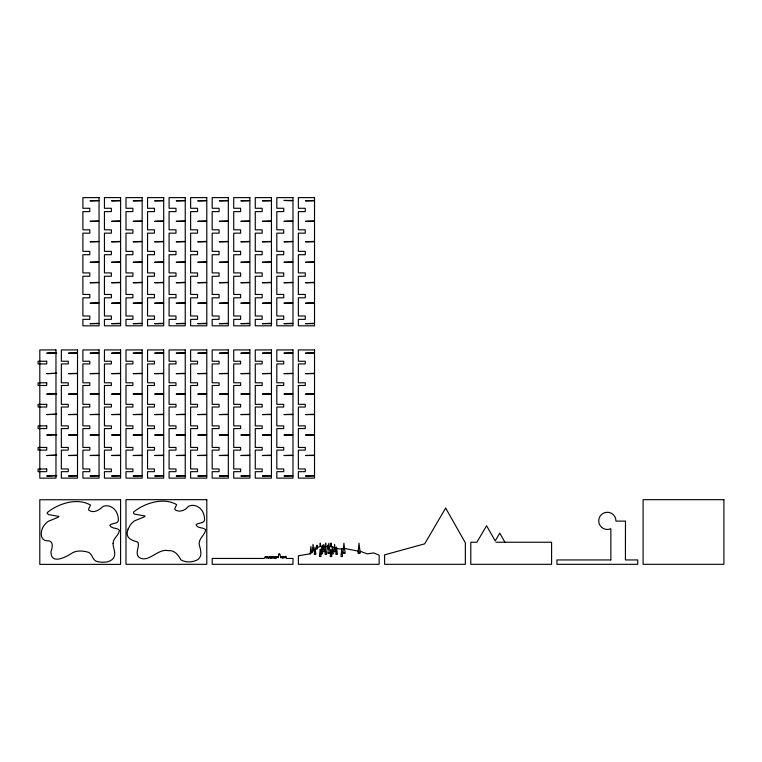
<?xml version="1.0" encoding="UTF-8"?>
<svg xmlns="http://www.w3.org/2000/svg" width="762" height="762" viewBox="0 0 762 762"><rect width="100%" height="100%" fill="white"/><g stroke="black" fill="none" stroke-linecap="round" stroke-linejoin="round"><path stroke-width="1.14" d="M314.83 554.403L314.277 554.317L314.973 547.078L315.839 554.288L315.125 554.393M316.954 548.859L317.03 545.192L317.106 548.85M320.002 556.565L319.449 556.47L320.145 549.231L321.012 556.441L320.297 556.546M321.507 553.869L320.964 553.774L321.65 546.544L322.526 553.745L321.802 553.85M322.345 548.859L322.412 545.192L322.488 548.85M323.66 551.717L323.117 551.621L323.802 544.382L324.679 551.593L323.955 551.698M325.603 554.403L325.05 554.317L325.745 547.078L326.612 554.288L325.898 554.393M327.727 548.859L327.803 545.192L327.879 548.85M328.641 553.46L328.66 552.86L327.87 553.336L328.841 543.201L330.06 553.288L329.032 552.793L329.051 553.441M330.775 556.565L330.222 556.47L330.918 549.231L331.67 553.755L332.28 553.869M334.442 551.717L333.889 551.621L334.575 544.382L335.451 551.593L334.737 551.698M336.375 554.403L335.823 554.317L336.518 547.078L337.385 554.288L336.671 554.393M341.547 556.565L340.995 556.47L341.69 549.231L342.557 556.441L341.843 556.546M343.719 553.46L343.738 552.86L342.957 553.336L343.919 543.201L345.138 553.288L344.119 552.793L344.138 553.441M358.807 553.46L358.816 552.86L358.035 553.336L359.007 543.201L360.226 553.288L359.197 552.793L359.216 553.441M128.083 528.999C124.673 538.21 131.312 540.096 137.97 542.134C139.894 546.802 134.884 552.288 138.522 556.917C147.98 564.28 157.486 548.135 168.088 550.659C174.66 549.878 178.27 555.069 180.994 559.918C186.061 562.88 193.072 562.432 198.063 559.47C202.825 555.727 200.396 549.354 199.244 544.554C198.282 538.477 205.102 535.219 205.645 529.781C203.473 526.999 197.015 528.714 196.053 524.589C198.863 522.294 205.721 523.97 204.473 518.065A15.65 15.65 0 0 0 203.806 514.636C202.263 507.94 194.939 503.215 188.395 506.33C185.385 510.359 179.718 512.769 174.965 509.778L174.803 508.597L176.651 504.615C163.487 497.043 144.723 502.93 133.493 512.112L133.779 513.674L134.912 514.217L145.104 515.979L144.256 516.893L134.703 520.779A17.097 17.097 0 0 0 130.178 525.199L128.092 529.076M315.506 549.935L316.878 547.716M314.658 550.135L313.734 550.964L313.03 544.382L312.344 551.621L312.896 551.517L311.582 553.098L310.877 546.544L310.191 553.774L310.744 553.736L298.361 555.774L298.361 564.318L379.162 564.318L379.162 555.165L373.723 552.945L367.236 553.86L360.035 551.193M317.335 547.63L319.954 546.516L320.259 543.039L320.659 546.506L322.316 546.449M324.269 546.945L325.374 546.411L325.65 543.039L326.012 546.364L327.67 547.097M343.557 548.65L339.662 549.002L336.852 548.411M329.498 546.811L330.965 546.583L331.032 543.039L331.108 546.592L332.346 547.04M344.71 548.488L358.397 551.155M495.938 542.23L551.593 542.23L551.593 564.318L470.792 564.318L470.792 542.23L476.898 542.23L486.575 525.742L495.205 540.934L499.777 533.143L504.939 542.23M334.985 547.516L336.347 548.392M610.791 559.946L556.927 559.946L556.927 564.318L637.727 564.318L637.727 559.946L625.412 559.946L625.478 521.113L615.944 521.113A8.62 8.62 0 0 0 606.276 512.321A8.62 8.62 0 0 0 599.027 523.199A8.62 8.62 0 0 0 610.857 528.742L610.857 559.937M332.603 547.23L334.242 547.516M322.659 546.487L323.593 546.954M332.575 553.85L333.299 553.745L332.423 546.544L332.194 552.26L331.451 553.66L331.784 556.441L331.07 556.546M113.081 543.449C112.938 548.335 116.662 553.488 113.481 558.146C109.804 562.908 102.66 562.727 97.317 561.613C91.935 560.403 92.697 552.717 86.954 551.879C82.296 550.774 76.991 550.402 72.628 552.717C66.275 557.06 50.559 565.394 51.025 551.45C52.626 547.202 53.769 540.125 46.863 540.801C39.386 540.353 40.462 529.857 43.996 525.618A17.097 17.097 0 0 1 48.511 521.208L58.074 517.312L58.912 516.407L48.72 514.645L47.13 513.398L47.311 512.54C58.541 503.349 77.295 497.472 90.468 505.044L88.621 509.016L88.783 510.207C94.164 513.759 99.308 509.797 103.089 506.416C109.538 503.958 116.081 508.768 117.615 515.064A15.65 15.65 0 0 1 118.291 518.493C119.672 524.637 112.195 522.437 109.814 525.256C111.357 529.095 117.167 527.466 119.453 530.209C119.139 535.257 113.024 538.077 113.081 543.449M284.112 556.517L284.064 557.622L283.826 556.708L283.597 557.813L283.407 556.593L282.94 558.041L282.416 556.403L282.331 557.994L282.064 556.679L281.807 557.927L281.149 556.565L280.749 557.717L279.683 553.86L279.549 554.422L278.73 553.841L278.263 557.717L277.606 556.565L277.444 557.527L277.235 556.593L276.292 558.089L276.482 556.87L275.958 557.994L275.825 556.965L275.168 558.07L275.358 556.917L274.863 558.022L274.368 556.641L274.206 558.346L273.548 556.66L272.872 558.298L272.253 556.593L272.091 557.67L271.815 556.851L271.643 558.117L271.386 556.917L271.015 558.089L271.015 557.032L270.596 557.879L270.119 556.47L270.024 558.298L269.186 556.774L268.319 558.327L268.081 556.87L267.891 557.765L267.329 556.498L267.424 557.927L267.071 556.755L266.386 558.07L266.1 557.022L265.728 557.946L265.443 556.479L264.119 558.46L212.207 558.451L212.207 564.318L292.999 564.318L292.999 558.451L286.436 558.451L285.826 556.165L285.426 557.67L285.331 556.755L285.121 557.46L284.769 556.593L284.693 557.813L284.112 556.517M445.656 508.102L424.672 543.849L384.6 554.841L384.6 564.318L465.344 564.318L465.344 542.782L445.656 508.102M99.06 197.615L82.896 197.615L82.896 208.274L89.811 208.274L89.811 211.617L82.896 211.617L82.896 229.819L89.811 229.819L89.811 233.162L82.896 233.162L82.896 251.365L89.811 251.365L89.811 254.718L82.896 254.718L82.896 272.91L89.811 272.91L89.811 276.263L82.896 276.263L82.896 294.456L89.811 294.456L89.811 297.809L82.896 297.809L82.896 316.001L89.811 316.001L89.811 319.354L82.896 319.354L82.896 325.812L99.06 325.812L99.06 323.66L90.011 323.66L99.06 323.259L99.06 303.19L90.011 303.19L99.06 302.79L99.06 282.721L90.011 282.721L99.06 282.321L99.06 262.252L90.011 262.252L99.06 261.852L99.06 241.783L90.011 241.783L99.06 241.383L99.06 221.313L90.011 221.313L99.06 220.913L99.06 200.844L90.011 200.844L99.06 200.454L99.06 197.615M120.606 197.615L104.442 197.615L104.442 208.274L111.357 208.274L111.357 211.617L104.442 211.617L104.442 229.819L111.357 229.819L111.357 233.162L104.442 233.162L104.442 251.365L111.357 251.365L111.357 254.718L104.442 254.718L104.442 272.91L111.357 272.91L111.357 276.263L104.442 276.263L104.442 294.456L111.357 294.456L111.357 297.809L104.442 297.809L104.442 316.001L111.357 316.001L111.357 319.354L104.442 319.354L104.442 325.812L120.606 325.812L120.606 323.66L111.557 323.66L120.606 323.259L120.606 303.19L111.557 303.19L120.606 302.79L120.606 282.721L111.557 282.721L120.606 282.321L120.606 262.252L111.557 262.252L120.606 261.852L120.606 241.783L111.557 241.783L120.606 241.383L120.606 221.313L111.557 221.313L120.606 220.913L120.606 200.844L111.557 200.844L120.606 200.454L120.606 197.615M142.151 197.615L125.997 197.615L125.997 208.274L132.902 208.274L132.902 211.617L125.997 211.617L125.997 229.819L132.902 229.819L132.902 233.162L125.997 233.162L125.997 251.365L132.902 251.365L132.902 254.718L125.997 254.718L125.997 272.91L132.902 272.91L132.902 276.263L125.997 276.263L125.997 294.456L132.902 294.456L132.902 297.809L125.997 297.809L125.997 316.001L132.902 316.001L132.902 319.354L125.997 319.354L125.997 325.812L142.151 325.812L142.151 323.66L133.102 323.66L142.151 323.259L142.151 303.19L133.102 303.19L142.151 302.79L142.151 282.721L133.102 282.721L142.151 282.321L142.151 262.252L133.102 262.252L142.151 261.852L142.151 241.783L133.102 241.783L142.151 241.383L142.151 221.313L133.102 221.313L142.151 220.913L142.151 200.844L133.102 200.844L142.151 200.454L142.151 197.615M163.697 197.615L147.542 197.615L147.542 208.274L154.448 208.274L154.448 211.617L147.542 211.617L147.542 229.819L154.448 229.819L154.448 233.162L147.542 233.162L147.542 251.365L154.448 251.365L154.448 254.718L147.542 254.718L147.542 272.91L154.448 272.91L154.448 276.263L147.542 276.263L147.542 294.456L154.448 294.456L154.448 297.809L147.542 297.809L147.542 316.001L154.448 316.001L154.448 319.354L147.542 319.354L147.542 325.812L163.697 325.812L163.697 323.66L154.648 323.66L163.697 323.259L163.697 303.19L154.648 303.19L163.697 302.79L163.697 282.721L154.648 282.721L163.697 282.321L163.697 262.252L154.648 262.252L163.697 261.852L163.697 241.783L154.648 241.783L163.697 241.383L163.697 221.313L154.648 221.313L163.697 220.913L163.697 200.844L154.648 200.844L163.697 200.454L163.697 197.615M185.242 197.615L169.088 197.615L169.088 208.274L175.993 208.274L175.993 211.617L169.088 211.617L169.088 229.819L175.993 229.819L175.993 233.162L169.088 233.162L169.088 251.365L175.993 251.365L175.993 254.718L169.088 254.718L169.088 272.91L175.993 272.91L175.993 276.263L169.088 276.263L169.088 294.456L175.993 294.456L175.993 297.809L169.088 297.809L169.088 316.001L175.993 316.001L175.993 319.354L169.088 319.354L169.088 325.812L185.242 325.812L185.242 323.66L176.193 323.66L185.242 323.259L185.242 303.19L176.193 303.19L185.242 302.79L185.242 282.721L176.193 282.721L185.242 282.321L185.242 262.252L176.193 262.252L185.242 261.852L185.242 241.783L176.193 241.783L185.242 241.383L185.242 221.313L176.193 221.313L185.242 220.913L185.242 200.844L176.193 200.844L185.242 200.454L185.242 197.615M206.788 197.615L190.633 197.615L190.633 208.274L197.539 208.274L197.539 211.617L190.633 211.617L190.633 229.819L197.539 229.819L197.539 233.162L190.633 233.162L190.633 251.365L197.539 251.365L197.539 254.718L190.633 254.718L190.633 272.91L197.539 272.91L197.539 276.263L190.633 276.263L190.633 294.456L197.539 294.456L197.539 297.809L190.633 297.809L190.633 316.001L197.539 316.001L197.539 319.354L190.633 319.354L190.633 325.812L206.788 325.812L206.788 323.66L197.739 323.66L206.788 323.259L206.788 303.19L197.739 303.19L206.788 302.79L206.788 282.721L197.739 282.721L206.788 282.321L206.788 262.252L197.739 262.252L206.788 261.852L206.788 241.783L197.739 241.783L206.788 241.383L206.788 221.313L197.739 221.313L206.788 220.913L206.788 200.844L197.739 200.844L206.788 200.454L206.788 197.615M228.333 197.615L212.179 197.615L212.179 208.274L219.085 208.274L219.085 211.617L212.179 211.617L212.179 229.819L219.085 229.819L219.085 233.162L212.179 233.162L212.179 251.365L219.085 251.365L219.085 254.718L212.179 254.718L212.179 272.91L219.085 272.91L219.085 276.263L212.179 276.263L212.179 294.456L219.085 294.456L219.085 297.809L212.179 297.809L212.179 316.001L219.085 316.001L219.085 319.354L212.179 319.354L212.179 325.812L228.333 325.812L228.333 323.66L219.285 323.66L228.333 323.259L228.333 303.19L219.285 303.19L228.333 302.79L228.333 282.721L219.285 282.721L228.333 282.321L228.333 262.252L219.285 262.252L228.333 261.852L228.333 241.783L219.285 241.783L228.333 241.383L228.333 221.313L219.285 221.313L228.333 220.913L228.333 200.844L219.285 200.844L228.333 200.454L228.333 197.615M249.879 197.615L233.724 197.615L233.724 208.274L240.63 208.274L240.63 211.617L233.724 211.617L233.724 229.819L240.63 229.819L240.63 233.162L233.724 233.162L233.724 251.365L240.63 251.365L240.63 254.718L233.724 254.718L233.724 272.91L240.63 272.91L240.63 276.263L233.724 276.263L233.724 294.456L240.63 294.456L240.63 297.809L233.724 297.809L233.724 316.001L240.63 316.001L240.63 319.354L233.724 319.354L233.724 325.812L249.879 325.812L249.879 323.66L240.83 323.66L249.879 323.259L249.879 303.19L240.83 303.19L249.879 302.79L249.879 282.721L240.83 282.721L249.879 282.321L249.879 262.252L240.83 262.252L249.879 261.852L249.879 241.783L240.83 241.783L249.879 241.383L249.879 221.313L240.83 221.313L249.879 220.913L249.879 200.844L240.83 200.844L249.879 200.454L249.879 197.615M271.434 197.615L255.27 197.615L255.27 208.274L262.185 208.274L262.185 211.617L255.27 211.617L255.27 229.819L262.185 229.819L262.185 233.162L255.27 233.162L255.27 251.365L262.185 251.365L262.185 254.718L255.27 254.718L255.27 272.91L262.185 272.91L262.185 276.263L255.27 276.263L255.27 294.456L262.185 294.456L262.185 297.809L255.27 297.809L255.27 316.001L262.185 316.001L262.185 319.354L255.27 319.354L255.27 325.812L271.434 325.812L271.434 323.66L262.376 323.66L271.434 323.259L271.434 303.19L262.376 303.19L271.434 302.79L271.434 282.721L262.376 282.721L271.434 282.321L271.434 262.252L262.376 262.252L271.434 261.852L271.434 241.783L262.376 241.783L271.434 241.383L271.434 221.313L262.376 221.313L271.434 220.913L271.434 200.844L262.376 200.844L271.434 200.454L271.434 197.615M292.979 197.615L276.816 197.615L276.816 208.274L283.731 208.274L283.731 211.617L276.816 211.617L276.816 229.819L283.731 229.819L283.731 233.162L276.816 233.162L276.816 251.365L283.731 251.365L283.731 254.718L276.816 254.718L276.816 272.91L283.731 272.91L283.731 276.263L276.816 276.263L276.816 294.456L283.731 294.456L283.731 297.809L276.816 297.809L276.816 316.001L283.731 316.001L283.731 319.354L276.816 319.354L276.816 325.812L292.979 325.812L292.979 323.66L283.931 323.66L292.979 323.259L292.979 303.19L283.931 303.19L292.979 302.79L292.979 282.721L283.931 282.721L292.979 282.321L292.979 262.252L283.931 262.252L292.979 261.852L292.979 241.783L283.931 241.783L292.979 241.383L292.979 221.313L283.931 221.313L292.979 220.913L292.979 200.844L283.931 200.454L292.979 200.454L292.979 197.615M314.525 197.615L298.361 197.615L298.361 208.274L305.276 208.274L305.276 211.617L298.361 211.617L298.361 229.819L305.276 229.819L305.276 233.162L298.361 233.162L298.361 251.365L305.276 251.365L305.276 254.718L298.361 254.718L298.361 272.91L305.276 272.91L305.276 276.263L298.361 276.263L298.361 294.456L305.276 294.456L305.276 297.809L298.361 297.809L298.361 316.001L305.276 316.001L305.276 319.354L298.361 319.354L298.361 325.812L314.525 325.812L314.525 323.66L305.476 323.66L314.525 323.259L314.525 303.19L305.476 303.19L314.525 302.79L314.525 282.721L305.476 282.721L314.525 282.321L314.525 262.252L305.476 262.252L314.525 261.852L314.525 241.783L305.476 241.783L314.525 241.383L314.525 221.313L305.476 221.313L314.525 220.913L314.525 200.844L305.476 200.844L314.525 200.454L314.525 197.615M55.969 349.929L39.805 349.929L39.805 478.126L55.969 478.126L55.969 349.929M77.514 349.929L61.351 349.929L61.351 361.245L68.266 361.245L68.266 363.931L61.351 363.931L61.351 382.791L68.266 382.791L68.266 385.486L61.351 385.486L61.351 404.336L68.266 404.336L68.266 407.032L61.351 407.032L61.351 425.882L68.266 425.882L68.266 428.577L61.351 428.577L61.351 447.427L68.266 447.427L68.266 450.123L61.351 450.123L61.351 468.973L68.266 468.973L68.266 471.668L61.351 471.668L61.351 478.126L77.514 478.126L77.514 475.974L68.466 475.974L77.514 475.65L77.514 455.505L68.466 455.505L77.514 455.181L77.514 435.035L68.466 435.035L77.514 434.711L77.514 414.566L68.466 414.566L77.514 414.242L77.514 394.097L68.466 394.097L77.514 393.773L77.514 373.628L68.466 373.628L77.514 373.304L77.514 353.158L68.466 353.158L77.514 352.835L77.514 349.929M99.06 349.929L82.896 349.929L82.896 361.245L89.811 361.245L89.811 363.931L82.896 363.931L82.896 382.791L89.811 382.791L89.811 385.486L82.896 385.486L82.896 404.336L89.811 404.336L89.811 407.032L82.896 407.032L82.896 425.882L89.811 425.882L89.811 428.577L82.896 428.577L82.896 447.427L89.811 447.427L89.811 450.123L82.896 450.123L82.896 468.973L89.811 468.973L89.811 471.668L82.896 471.668L82.896 478.126L99.06 478.126L99.06 475.974L90.011 475.974L99.06 475.65L99.06 455.505L90.011 455.505L99.06 455.181L99.06 435.035L90.011 435.035L99.06 434.711L99.06 414.566L90.011 414.566L99.06 414.242L99.06 394.097L90.011 394.097L99.06 393.773L99.06 373.628L90.011 373.628L99.06 373.304L99.06 353.158L90.011 353.158L99.06 352.835L99.06 349.929M120.606 349.929L104.442 349.929L104.442 361.245L111.357 361.245L111.357 363.931L104.442 363.931L104.442 382.791L111.357 382.791L111.357 385.486L104.442 385.486L104.442 404.336L111.357 404.336L111.357 407.032L104.442 407.032L104.442 425.882L111.357 425.882L111.357 428.577L104.442 428.577L104.442 447.427L111.357 447.427L111.357 450.123L104.442 450.123L104.442 468.973L111.357 468.973L111.357 471.668L104.442 471.668L104.442 478.126L120.606 478.126L120.606 475.974L111.557 475.974L120.606 475.65L120.606 455.505L111.557 455.505L120.606 455.181L120.606 435.035L111.557 435.035L120.606 434.711L120.606 414.566L111.557 414.566L120.606 414.242L120.606 394.097L111.557 394.097L120.606 393.773L120.606 373.628L111.557 373.628L120.606 373.304L120.606 353.158L111.557 353.158L120.606 352.835L120.606 349.929M142.151 349.929L125.997 349.929L125.997 361.245L132.902 361.245L132.902 363.931L125.997 363.931L125.997 382.791L132.902 382.791L132.902 385.486L125.997 385.486L125.997 404.336L132.902 404.336L132.902 407.032L125.997 407.032L125.997 425.882L132.902 425.882L132.902 428.577L125.997 428.577L125.997 447.427L132.902 447.427L132.902 450.123L125.997 450.123L125.997 468.973L132.902 468.973L132.902 471.668L125.997 471.668L125.997 478.126L142.151 478.126L142.151 475.974L133.102 475.974L142.151 475.65L142.151 455.505L133.102 455.505L142.151 455.181L142.151 435.035L133.102 435.035L142.151 434.711L142.151 414.566L133.102 414.566L142.151 414.242L142.151 394.097L133.102 394.097L142.151 393.773L142.151 373.628L133.102 373.628L142.151 373.304L142.151 353.158L133.102 353.158L142.151 352.835L142.151 349.929M163.697 349.929L147.542 349.929L147.542 361.245L154.448 361.245L154.448 363.931L147.542 363.931L147.542 382.791L154.448 382.791L154.448 385.486L147.542 385.486L147.542 404.336L154.448 404.336L154.448 407.032L147.542 407.032L147.542 425.882L154.448 425.882L154.448 428.577L147.542 428.577L147.542 447.427L154.448 447.427L154.448 450.123L147.542 450.123L147.542 468.973L154.448 468.973L154.448 471.668L147.542 471.668L147.542 478.126L163.697 478.126L163.697 475.974L154.648 475.974L163.697 475.65L163.697 455.505L154.648 455.505L163.697 455.181L163.697 435.035L154.648 435.035L163.697 434.711L163.697 414.566L154.648 414.566L163.697 414.242L163.697 394.097L154.648 394.097L163.697 393.773L163.697 373.628L154.648 373.628L163.697 373.304L163.697 353.158L154.648 353.158L163.697 352.835L163.697 349.929M185.242 349.929L169.088 349.929L169.088 361.245L175.993 361.245L175.993 363.931L169.088 363.931L169.088 382.791L175.993 382.791L175.993 385.486L169.088 385.486L169.088 404.336L175.993 404.336L175.993 407.032L169.088 407.032L169.088 425.882L175.993 425.882L175.993 428.577L169.088 428.577L169.088 447.427L175.993 447.427L175.993 450.123L169.088 450.123L169.088 468.973L175.993 468.973L175.993 471.668L169.088 471.668L169.088 478.126L185.242 478.126L185.242 475.974L176.193 475.974L185.242 475.65L185.242 455.505L176.193 455.505L185.242 455.181L185.242 435.035L176.193 435.035L185.242 434.711L185.242 414.566L176.193 414.566L185.242 414.242L185.242 394.097L176.193 394.097L185.242 393.773L185.242 373.628L176.193 373.628L185.242 373.304L185.242 353.158L176.193 353.158L185.242 352.835L185.242 349.929M206.788 349.929L190.633 349.929L190.633 361.245L197.539 361.245L197.539 363.931L190.633 363.931L190.633 382.791L197.539 382.791L197.539 385.486L190.633 385.486L190.633 404.336L197.539 404.336L197.539 407.032L190.633 407.032L190.633 425.882L197.539 425.882L197.539 428.577L190.633 428.577L190.633 447.427L197.539 447.427L197.539 450.123L190.633 450.123L190.633 468.973L197.539 468.973L197.539 471.668L190.633 471.668L190.633 478.126L206.788 478.126L206.788 475.974L197.739 475.974L206.788 475.65L206.788 455.505L197.739 455.505L206.788 455.181L206.788 435.035L197.739 435.035L206.788 434.711L206.788 414.566L197.739 414.566L206.788 414.242L206.788 394.097L197.739 394.097L206.788 393.773L206.788 373.628L197.739 373.628L206.788 373.304L206.788 353.158L197.739 353.158L206.788 352.835L206.788 349.929M228.333 349.929L212.179 349.929L212.179 361.245L219.085 361.245L219.085 363.931L212.179 363.931L212.179 382.791L219.085 382.791L219.085 385.486L212.179 385.486L212.179 404.336L219.085 404.336L219.085 407.032L212.179 407.032L212.179 425.882L219.085 425.882L219.085 428.577L212.179 428.577L212.179 447.427L219.085 447.427L219.085 450.123L212.179 450.123L212.179 468.973L219.085 468.973L219.085 471.668L212.179 471.668L212.179 478.126L228.333 478.126L228.333 475.974L219.285 475.974L228.333 475.65L228.333 455.505L219.285 455.505L228.333 455.181L228.333 435.035L219.285 435.035L228.333 434.711L228.333 414.566L219.285 414.566L228.333 414.242L228.333 394.097L219.285 394.097L228.333 393.773L228.333 373.628L219.285 373.628L228.333 373.304L228.333 353.158L219.285 353.158L228.333 352.835L228.333 349.929M249.879 349.929L233.724 349.929L233.724 361.245L240.63 361.245L240.63 363.931L233.724 363.931L233.724 382.791L240.63 382.791L240.63 385.486L233.724 385.486L233.724 404.336L240.63 404.336L240.63 407.032L233.724 407.032L233.724 425.882L240.63 425.882L240.63 428.577L233.724 428.577L233.724 447.427L240.63 447.427L240.63 450.123L233.724 450.123L233.724 468.973L240.63 468.973L240.63 471.668L233.724 471.668L233.724 478.126L249.879 478.126L249.879 475.974L240.83 475.974L249.879 475.65L249.879 455.505L240.83 455.505L249.879 455.181L249.879 435.035L240.83 435.035L249.879 434.711L249.879 414.566L240.83 414.566L249.879 414.242L249.879 394.097L240.83 394.097L249.879 393.773L249.879 373.628L240.83 373.628L249.879 373.304L249.879 353.158L240.83 353.158L249.879 352.835L249.879 349.929M271.434 349.929L255.27 349.929L255.27 361.245L262.185 361.245L262.185 363.931L255.27 363.931L255.27 382.791L262.185 382.791L262.185 385.486L255.27 385.486L255.27 404.336L262.185 404.336L262.185 407.032L255.27 407.032L255.27 425.882L262.185 425.882L262.185 428.577L255.27 428.577L255.27 447.427L262.185 447.427L262.185 450.123L255.27 450.123L255.27 468.973L262.185 468.973L262.185 471.668L255.27 471.668L255.27 478.126L271.434 478.126L271.434 475.974L262.376 475.974L271.434 475.65L271.434 455.505L262.376 455.505L271.434 455.181L271.434 435.035L262.376 435.035L271.434 434.711L271.434 414.566L262.376 414.566L271.434 414.242L271.434 394.097L262.376 394.097L271.434 393.773L271.434 373.628L262.376 373.628L271.434 373.304L271.434 353.158L262.376 353.158L271.434 352.835L271.434 349.929M292.979 349.929L276.816 349.929L276.816 361.245L283.731 361.245L283.731 363.931L276.816 363.931L276.816 382.791L283.731 382.791L283.731 385.486L276.816 385.486L276.816 404.336L283.731 404.336L283.731 407.032L276.816 407.032L276.816 425.882L283.731 425.882L283.731 428.577L276.816 428.577L276.816 447.427L283.731 447.427L283.731 450.123L276.816 450.123L276.816 468.973L283.731 468.973L283.731 471.668L276.816 471.668L276.816 478.126L292.979 478.126L292.979 475.974L283.931 475.974L292.979 475.65L292.979 455.505L283.931 455.505L292.979 455.181L292.979 435.035L283.931 435.035L292.979 434.711L292.979 414.566L283.931 414.566L292.979 414.242L292.979 394.097L283.931 394.097L292.979 393.773L292.979 373.628L283.931 373.628L292.979 373.304L292.979 353.158L283.931 353.158L292.979 352.835L292.979 349.929M314.525 349.929L298.361 349.929L298.361 361.245L305.276 361.245L305.276 363.931L298.361 363.931L298.361 382.791L305.276 382.791L305.276 385.486L298.361 385.486L298.361 404.336L305.276 404.336L305.276 407.032L298.361 407.032L298.361 425.882L305.276 425.882L305.276 428.577L298.361 428.577L298.361 447.427L305.276 447.427L305.276 450.123L298.361 450.123L298.361 468.973L305.276 468.973L305.276 471.668L298.361 471.668L298.361 478.126L314.525 478.126L314.525 475.974L305.476 475.974L314.525 475.65L314.525 455.505L305.476 455.505L314.525 455.181L314.525 435.035L305.476 435.035L314.525 434.711L314.525 414.566L305.476 414.566L314.525 414.242L314.525 394.097L305.476 394.097L314.525 393.773L314.525 373.628L305.476 373.628L314.525 373.304L314.525 353.158L305.476 353.158L314.525 352.835L314.525 349.929M56.617 352.835L46.92 353.158L56.617 352.835M46.72 361.245L38.1 361.245L38.1 363.931L46.72 363.931L46.72 361.245M56.617 373.304L46.92 373.628L56.617 373.304M46.72 382.791L38.1 382.791L38.1 385.486L46.72 385.486L46.72 382.791M56.617 393.773L46.92 394.097L56.617 393.773M46.72 404.336L38.1 404.336L38.1 407.032L46.72 407.032L46.72 404.336M56.617 414.242L46.92 414.566L56.617 414.242M46.72 425.882L38.1 425.882L38.1 428.577L46.72 428.577L46.72 425.882M56.617 434.711L46.92 435.035L56.617 434.711M46.72 447.427L38.1 447.427L38.1 450.123L46.72 450.123L46.72 447.427M56.617 455.181L46.92 455.505L56.617 455.181M46.72 468.973L38.1 468.973L38.1 471.668L46.72 471.668L46.72 468.973M56.617 475.65L46.92 475.974L56.617 475.65M120.596 499.748L39.795 499.748L39.795 564.385L120.596 564.385L120.596 499.748M206.788 499.672L125.997 499.672L125.997 564.318L206.788 564.318L206.788 499.672M723.9 499.672L643.099 499.672L643.099 564.318L723.9 564.318L723.9 499.672"/></g></svg>
